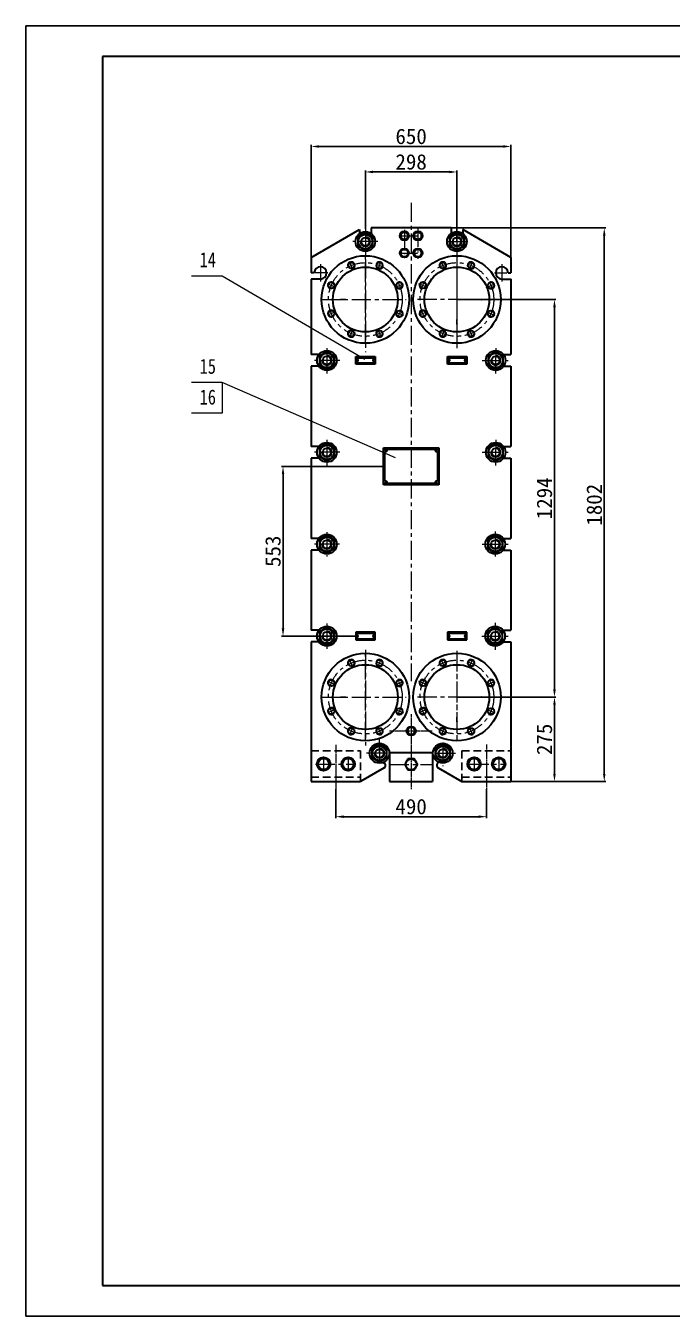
# Model space of a CAD drawing. Header units: millimetres. Extents: x 23378 to 29318, y -39781 to -35581.
# Drawn here: x 23378 to 25483, y -39781 to -35581 of the extents above; entities that cross this region are included whole.
import ezdxf

# ---------------------------------------------------------------- set-up
doc = ezdxf.new("R2010")
doc.units = ezdxf.units.MM
doc.header["$LTSCALE"] = 5
for name, pattern in [('ACAD_ISO10W100', [18.7, 12, -3, 0.7, -3]), ('CENTER', [2, 1.25, -0.25, 0.25, -0.25]), ('DASHED', [0.75, 0.5, -0.25])]:
    doc.linetypes.add(name, pattern=pattern)
doc.layers.get('Defpoints').update_dxf_attribs({"linetype": 'CONTINUOUS'})
for name, color, linetype in [('1轮廓实线层', 7, 'CONTINUOUS'), ('2细线层', 3, 'CONTINUOUS'), ('LAYER1', 1, 'CONTINUOUS'), ('图框层', 7, 'CONTINUOUS')]:
    doc.layers.add(name, color=color, linetype=linetype)
for name, color, linetype, lineweight in [('3中心线层', 1, 'CENTER', 13), ('4虚线层', 6, 'DASHED', 13), ('6文字层', 3, 'CONTINUOUS', 13), ('7标注层', 4, 'CONTINUOUS', 13), ('中心线', 1, 'ACAD_ISO10W100', 18), ('粗实线', 2, 'CONTINUOUS', 70)]:
    doc.layers.add(name, color=color, linetype=linetype, lineweight=lineweight)
doc.styles.get("Standard").update_dxf_attribs({"font": 'SIMFANG.TTF'})
doc.dimstyles.new('TH_GBDIM', dxfattribs={"dimscale": 5, "dimtxt": 4.5, "dimasz": 3.5, "dimexe": 1, "dimexo": 0, "dimgap": 1.5, "dimtad": 1, "dimtoh": 1, "dimdec": 0, "dimzin": 0, "dimdsep": 46, "dimtxsty": 'Standard', "dimcen": 2.5, "dimadec": 0, "dimazin": 0, "dimtfac": 0.714286, "dimtdec": 0, "dimtmove": 0, "dimatfit": 3, "dimfxl": 0, "dimtolj": 1, "dimtzin": 0, "dimarcsym": 0})

# ---------------------------------------------------------------- blocks, each defined once
blk = doc.blocks.new('*D177')
at = {"layer": '6文字层', "color": 0, "lineweight": -2, "ltscale": 10}
for p, q in [((24762.6, -36239), (25266.4, -36239)), ((25261.4, -36264), (25261.4, -38016)), ((24957.6, -38041), (25266.4, -38041))]:
    blk.add_line(p, q, dxfattribs=at)
at = {"layer": '6文字层', "color": 0, "lineweight": 30, "ltscale": 10}
for points in [[(25257.2, -36264), (25265.5, -36264), (25261.4, -36239)], [(25257.2, -38016), (25265.5, -38016), (25261.4, -38041)]]:
    blk.add_solid(points, dxfattribs=at)
at = {"layer": 'Defpoints', "color": 0, "lineweight": 30, "ltscale": 10}
for p in [(24762.6, -36239), (24957.6, -38041), (25261.4, -38041)]:
    blk.add_point(p, dxfattribs=at)
at = {"layer": '6文字层', "color": 0, "ltscale": 10, "insert": (25228.9, -37140), "char_height": 50, "attachment_point": 5, "rotation": 90}
blk.add_mtext('\\A1;1802', dxfattribs=at)
blk = doc.blocks.new('*D173')
at = {"layer": '6文字层', "color": 0, "lineweight": -2, "ltscale": 10}
for p, q in [((24783.4, -36472), (25104.2, -36472)), ((25099.2, -37741), (25099.2, -36497)), ((24783.4, -37766), (25104.2, -37766))]:
    blk.add_line(p, q, dxfattribs=at)
at = {"layer": '6文字层', "color": 0, "ltscale": 10}
for points in [[(25095.1, -36497), (25103.4, -36497), (25099.2, -36472)], [(25095.1, -37741), (25103.4, -37741), (25099.2, -37766)]]:
    blk.add_solid(points, dxfattribs=at)
at = {"layer": 'Defpoints', "color": 0, "ltscale": 10}
for p in [(24783.4, -36472), (25099.2, -36472), (24783.4, -37766)]:
    blk.add_point(p, dxfattribs=at)
at = {"layer": '6文字层', "color": 0, "ltscale": 10, "insert": (25066.7, -37119), "char_height": 50, "attachment_point": 5, "rotation": 90}
blk.add_mtext('\\A1;1294', dxfattribs=at)
blk = doc.blocks.new('*D178')
at = {"layer": '6文字层', "color": 0, "lineweight": -2, "ltscale": 10}
for p, q in [((24783.4, -37766), (25104.2, -37766)), ((25099.2, -38016), (25099.2, -37791)), ((24957.6, -38041), (25104.2, -38041))]:
    blk.add_line(p, q, dxfattribs=at)
at = {"layer": '6文字层', "color": 0, "ltscale": 10}
for points in [[(25095.1, -37791), (25103.4, -37791), (25099.2, -37766)], [(25095.1, -38016), (25103.4, -38016), (25099.2, -38041)]]:
    blk.add_solid(points, dxfattribs=at)
at = {"layer": 'Defpoints', "color": 0, "ltscale": 10}
for p in [(24783.4, -37766), (25099.2, -37766), (24957.6, -38041)]:
    blk.add_point(p, dxfattribs=at)
at = {"layer": '6文字层', "color": 0, "ltscale": 10, "insert": (25066.7, -37903.5), "char_height": 50, "attachment_point": 5, "rotation": 90}
blk.add_mtext('\\A1;275', dxfattribs=at)
blk = doc.blocks.new('*D179')
at = {"layer": '6文字层', "color": 0, "lineweight": -2, "ltscale": 10}
for p, q in [((24542.6, -37015.1), (24210.5, -37015.1)), ((24215.5, -37040.1), (24215.5, -37542.6)), ((24452.9, -37567.6), (24210.5, -37567.6))]:
    blk.add_line(p, q, dxfattribs=at)
at = {"layer": '6文字层', "color": 0, "ltscale": 10}
for points in [[(24211.4, -37040.1), (24219.7, -37040.1), (24215.5, -37015.1)], [(24211.4, -37542.6), (24219.7, -37542.6), (24215.5, -37567.6)]]:
    blk.add_solid(points, dxfattribs=at)
at = {"layer": 'Defpoints', "color": 0, "ltscale": 10}
for p in [(24542.6, -37015.1), (24215.5, -37567.6), (24452.9, -37567.6)]:
    blk.add_point(p, dxfattribs=at)
at = {"layer": '6文字层', "color": 0, "ltscale": 10, "insert": (24183, -37291.4), "char_height": 50, "attachment_point": 5, "rotation": 90}
blk.add_mtext('\\A1;553', dxfattribs=at)
blk = doc.blocks.new('*D174')
at = {"layer": '6文字层', "color": 0, "lineweight": -2, "ltscale": 10}
for p, q in [((24307.6, -36335), (24307.6, -35968.9)), ((24332.6, -35973.9), (24932.6, -35973.9)), ((24957.6, -36335), (24957.6, -35968.9))]:
    blk.add_line(p, q, dxfattribs=at)
at = {"layer": '6文字层', "color": 0, "lineweight": 30, "ltscale": 10}
for points in [[(24332.6, -35969.8), (24332.6, -35978.1), (24307.6, -35973.9)], [(24932.6, -35969.8), (24932.6, -35978.1), (24957.6, -35973.9)]]:
    blk.add_solid(points, dxfattribs=at)
at = {"layer": 'Defpoints', "color": 0, "lineweight": 30, "ltscale": 10}
for p in [(24957.6, -35973.9), (24307.6, -36335), (24957.6, -36335)]:
    blk.add_point(p, dxfattribs=at)
at = {"layer": '6文字层', "color": 0, "ltscale": 10, "insert": (24632.6, -35941.4), "char_height": 50, "attachment_point": 5}
blk.add_mtext('\\A1;650', dxfattribs=at)
blk = doc.blocks.new('*D175')
at = {"layer": '6文字层', "color": 0, "lineweight": -2, "ltscale": 10}
for p, q in [((24483.6, -36241.6), (24483.6, -36051.9)), ((24508.6, -36056.9), (24756.6, -36056.9)), ((24781.6, -36283.5), (24781.6, -36051.9))]:
    blk.add_line(p, q, dxfattribs=at)
at = {"layer": '6文字层', "color": 0, "ltscale": 10}
for points in [[(24508.6, -36052.7), (24508.6, -36061.1), (24483.6, -36056.9)], [(24756.6, -36052.7), (24756.6, -36061.1), (24781.6, -36056.9)]]:
    blk.add_solid(points, dxfattribs=at)
at = {"layer": 'Defpoints', "color": 0, "ltscale": 10}
for p in [(24781.6, -36056.9), (24483.6, -36241.6), (24781.6, -36283.5)]:
    blk.add_point(p, dxfattribs=at)
at = {"layer": '6文字层', "color": 0, "ltscale": 10, "insert": (24632.6, -36024.4), "char_height": 50, "attachment_point": 5}
blk.add_mtext('\\A1;298', dxfattribs=at)
blk = doc.blocks.new('*D183')
at = {"layer": '6文字层', "color": 0, "lineweight": -2, "ltscale": 10}
for p, q in [((24387.6, -38065.3), (24387.6, -38160.3)), ((24877.6, -38065.3), (24877.6, -38160.3)), ((24412.6, -38155.3), (24852.6, -38155.3))]:
    blk.add_line(p, q, dxfattribs=at)
at = {"layer": '6文字层', "color": 0, "lineweight": 30, "ltscale": 10}
for points in [[(24412.6, -38151.1), (24412.6, -38159.4), (24387.6, -38155.3)], [(24852.6, -38151.1), (24852.6, -38159.4), (24877.6, -38155.3)]]:
    blk.add_solid(points, dxfattribs=at)
at = {"layer": 'Defpoints', "color": 0, "lineweight": 30, "ltscale": 10}
for p in [(24387.6, -38065.3), (24877.6, -38065.3), (24877.6, -38155.3)]:
    blk.add_point(p, dxfattribs=at)
at = {"layer": '6文字层', "color": 0, "ltscale": 10, "insert": (24632.6, -38122.8), "char_height": 50, "attachment_point": 5}
blk.add_mtext('\\A1;490', dxfattribs=at)

msp = doc.modelspace()

# ---------------------------------------------------------------- linework, layer by layer
at = {"layer": '1轮廓实线层'}
msp.add_line((24754.9, -36666.7), (24754.9, -36661.8), dxfattribs=at)
for centre in [(24456.9, -36670.3), (24511.9, -36670.3)]:
    msp.add_circle(centre, 1.3, dxfattribs=at)
at = {"layer": '2细线层', "ltscale": 10}
for centre in [(24483.6, -36283.5), (24781.6, -36283.5), (24358.4, -36670.3), (24907.9, -36670.3), (24358.4, -36969.3), (24907.9, -36969.3), (24358.4, -37268.6), (24906.4, -37268.6), (24358.4, -37567.6), (24906, -37567.6), (24529.6, -37948.9), (24735.7, -37948.8)]:
    msp.add_arc(centre, 16, 180, 90, dxfattribs=at)
at = {"layer": '3中心线层', "lineweight": 13, "ltscale": 10}
for p, q in [((24632.6, -36157.2), (24632.6, -37714.6)), ((24483.6, -36241.6), (24483.6, -36643.4)), ((24781.6, -36270.9), (24781.6, -36630.8)), ((24483.6, -36615.3), (24483.6, -36327.8)), ((24781.6, -36326.6), (24781.6, -36611.5)), ((24337.2, -36357), (24337.2, -36413.2)), ((24928, -36357), (24928, -36413.2)), ((24339.4, -36472), (24616.5, -36472)), ((24915.8, -36472), (24651.1, -36472)), ((24483.6, -37612.5), (24483.6, -37923.2)), ((24483.6, -37909.3), (24483.6, -37621.8)), ((24781.6, -37615.2), (24781.6, -37914.2)), ((24781.6, -37620.6), (24781.6, -37905.5)), ((24339.4, -37766), (24616.5, -37766)), ((24915.8, -37766), (24651.1, -37766)), ((24347.6, -37966), (24347.6, -38003.5)), ((24427.6, -37960.4), (24427.6, -38000.7)), ((24837.6, -37966), (24837.6, -38003.5)), ((24917.6, -37960.4), (24917.6, -38000.7)), ((24321.3, -37984), (24445.2, -37984)), ((24823.4, -37984), (24935.2, -37984))]:
    msp.add_line(p, q, dxfattribs=at)
at = {"layer": '3中心线层', "ltscale": 10}
for p, q in [((24524.6, -36283.5), (24442.4, -36283.5)), ((24747.9, -36283.5), (24820.1, -36283.5)), ((24444, -36376.3), (24432.4, -36348.3)), ((24523.3, -36376.3), (24534.9, -36348.3)), ((24742, -36376.3), (24730.4, -36348.3)), ((24821.3, -36376.3), (24832.9, -36348.3)), ((24361.6, -36385.3), (24321.3, -36385.3)), ((24903.7, -36385.3), (24943.9, -36385.3)), ((24387.9, -36432.4), (24359.9, -36420.8)), ((24579.3, -36432.4), (24607.3, -36420.8)), ((24685.9, -36432.4), (24657.9, -36420.8)), ((24877.3, -36432.4), (24905.3, -36420.8)), ((24387.9, -36511.6), (24359.9, -36523.2)), ((24579.3, -36511.6), (24607.3, -36523.2)), ((24685.9, -36511.6), (24657.9, -36523.2)), ((24877.3, -36511.6), (24905.3, -36523.2)), ((24444, -36567.7), (24432.4, -36595.7)), ((24523.3, -36567.7), (24534.9, -36595.7)), ((24742, -36567.7), (24730.4, -36595.7)), ((24821.3, -36567.7), (24832.9, -36595.7)), ((24358.4, -36629.9), (24358.4, -36712.9)), ((24907.9, -36629.9), (24907.5, -36712.9)), ((24400.6, -36670.3), (24318.5, -36670.3)), ((24863.4, -36670.3), (24948.5, -36670.3)), ((24358.4, -36928.9), (24358.4, -37011.9)), ((24907.9, -36928.9), (24907.5, -37011.9)), ((24400.6, -36969.3), (24318.5, -36969.3)), ((24863.4, -36969.3), (24948.5, -36969.3)), ((24358.4, -37228.8), (24358.4, -37308.1)), ((24906.7, -37227.2), (24906.3, -37308.7)), ((24399, -37268.6), (24318.5, -37268.6)), ((24863.6, -37268.6), (24948.7, -37268.6)), ((24358.4, -37526.4), (24358.4, -37608.7)), ((24906.3, -37524.4), (24905.9, -37612.8)), ((24397.9, -37567.6), (24319.5, -37567.6)), ((24862.4, -37567.6), (24949, -37567.6)), ((24444, -37670.3), (24432.4, -37642.3)), ((24523.3, -37670.3), (24534.9, -37642.3)), ((24742, -37670.3), (24730.4, -37642.3)), ((24821.3, -37670.3), (24832.9, -37642.3)), ((24387.9, -37726.4), (24359.9, -37714.8)), ((24579.3, -37726.4), (24607.3, -37714.8)), ((24685.9, -37726.4), (24657.9, -37714.8)), ((24877.3, -37726.4), (24905.3, -37714.8)), ((24387.9, -37805.6), (24359.9, -37817.2)), ((24579.3, -37805.6), (24607.3, -37817.2)), ((24685.9, -37805.6), (24657.9, -37817.2)), ((24877.3, -37805.6), (24905.3, -37817.2)), ((24444, -37861.7), (24432.4, -37889.7)), ((24523.3, -37861.7), (24534.9, -37889.7)), ((24742, -37861.7), (24730.4, -37889.7)), ((24821.3, -37861.7), (24832.9, -37889.7)), ((24529.5, -37913.6), (24529.7, -37984.3)), ((24529.6, -37948.9), (24529.6, -37901.7)), ((24735.7, -37913.5), (24735.7, -37991.3)), ((24549.8, -37948.9), (24485.1, -37949)), ((24715.4, -37948.8), (24776.8, -37948.8)), ((24562.6, -37985.2), (24702.6, -37985.2))]:
    msp.add_line(p, q, dxfattribs=at)
at = {"layer": '3中心线层', "color": 1}
for p, q in [((24460.1, -36670.3), (24453, -36670.3)), ((24456.9, -36673.5), (24456.9, -36667.1)), ((24515.1, -36670.3), (24507.5, -36670.3)), ((24511.9, -36673.5), (24511.9, -36667.1)), ((24758.1, -36670.3), (24750.5, -36670.3)), ((24754.9, -36673.5), (24754.9, -36667.1)), ((24813.1, -36670.3), (24805.5, -36670.3)), ((24809.9, -36673.5), (24809.9, -36667.1)), ((24460.1, -37567.6), (24453, -37567.6)), ((24456.9, -37564.5), (24456.9, -37570.9)), ((24515.1, -37567.6), (24507.5, -37567.6)), ((24511.9, -37564.5), (24511.9, -37570.9)), ((24758.1, -37567.6), (24750.5, -37567.6)), ((24754.9, -37564.5), (24754.9, -37570.9)), ((24813.1, -37567.6), (24805.5, -37567.6)), ((24809.9, -37564.5), (24809.9, -37570.9))]:
    msp.add_line(p, q, dxfattribs=at)
at = {"layer": '3中心线层'}
for p, q in [((24550.5, -36961.1), (24546.8, -36961.1)), ((24548.6, -36963), (24548.6, -36959.3)), ((24714.8, -36961.1), (24718.5, -36961.1)), ((24716.6, -36963), (24716.6, -36959.3)), ((24550.5, -37069.1), (24546.8, -37069.1)), ((24548.6, -37067.3), (24548.6, -37071)), ((24714.8, -37069.1), (24718.5, -37069.1)), ((24716.6, -37067.3), (24716.6, -37071))]:
    msp.add_line(p, q, dxfattribs=at)
at = {"layer": '3中心线层', "lineweight": 13}
for p, q in [((24632.6, -37822), (24632.6, -38065.3)), ((24562.6, -37876.2), (24702.6, -37876.2)), ((24387.6, -37921.7), (24387.6, -38065.3)), ((24877.6, -37919.8), (24877.6, -38065.3))]:
    msp.add_line(p, q, dxfattribs=at)
at = {"layer": '3中心线层', "ltscale": 10}
for centre in [(24483.6, -36472), (24781.6, -36472), (24483.6, -37766), (24781.6, -37766)]:
    msp.add_circle(centre, 120, dxfattribs=at)
at = {"layer": '4虚线层', "lineweight": -3, "ltscale": 10}
for p, q in [((24307.6, -37941), (24467.7, -37941)), ((24467.6, -37941), (24467.6, -38041)), ((24797.6, -37941), (24797.6, -38041)), ((24797.6, -37941), (24957.6, -37941)), ((24307.6, -38027), (24467.7, -38027)), ((24797.6, -38027), (24957.6, -38027))]:
    msp.add_line(p, q, dxfattribs=at)
at = {"layer": '6文字层', "ltscale": 10}
for p, q in [((24017.9, -36395.6), (23917.9, -36395.6)), ((24482.2, -36666.8), (24017.9, -36395.6)), ((24017.9, -36742.2), (23917.9, -36742.2)), ((24581.4, -36987.3), (24017.9, -36742.2)), ((24017.9, -36742.2), (24017.9, -36842.2)), ((24017.9, -36842.2), (23917.9, -36842.2))]:
    msp.add_line(p, q, dxfattribs=at)
for centre, start, end in [((24437.7, -36361.1), 292.5, 205.366), ((24529.6, -36361.1), 247.5, 160.366), ((24735.7, -36361.1), 292.5, 205.366), ((24827.6, -36361.1), 247.5, 160.366), ((24372.8, -36426.1), 337.5, 250.366), ((24594.5, -36426.1), 202.5, 115.366), ((24670.8, -36426.1), 337.5, 250.366), ((24892.5, -36426.1), 202.5, 115.366), ((24372.8, -36517.9), 22.5, 295.366), ((24594.5, -36517.9), 157.5, 70.366), ((24670.8, -36517.9), 22.5, 295.366), ((24892.5, -36517.9), 157.5, 70.366), ((24437.7, -36582.9), 67.5, 340.366), ((24529.6, -36582.9), 112.5, 25.366), ((24735.7, -36582.9), 67.5, 340.366), ((24827.6, -36582.9), 112.5, 25.366), ((24437.7, -37655.1), 292.5, 205.366), ((24529.6, -37655.1), 247.5, 160.366), ((24735.7, -37655.1), 292.5, 205.366), ((24827.6, -37655.1), 247.5, 160.366), ((24372.8, -37720.1), 337.5, 250.366), ((24594.5, -37720.1), 202.5, 115.366), ((24670.8, -37720.1), 337.5, 250.366), ((24892.5, -37720.1), 202.5, 115.366), ((24372.8, -37811.9), 22.5, 295.366), ((24594.5, -37811.9), 157.5, 70.366), ((24670.8, -37811.9), 22.5, 295.366), ((24892.5, -37811.9), 157.5, 70.366), ((24437.7, -37876.9), 67.5, 340.366), ((24529.6, -37876.9), 112.5, 25.366), ((24735.7, -37876.9), 67.5, 340.366), ((24827.6, -37876.9), 112.5, 25.366)]:
    msp.add_arc(centre, 12, start, end, dxfattribs=at)
at = {"layer": '7标注层', "ltscale": 10}
for p in [(24483.6, -36283.5), (24781.6, -36283.5), (24358.4, -36670.4), (24907.9, -36670.4), (24358.4, -36969.4), (24907.9, -36969.4), (24358.4, -37268.6), (24906.4, -37268.6), (24358.4, -37567.6), (24906, -37567.6), (24529.5, -37948.9), (24735.7, -37948.8)]:
    msp.add_point(p, dxfattribs=at)
at = {"layer": 'LAYER1'}
for p, q in [((24420.1, -36472), (24402.5, -36472)), ((24846.6, -36472), (24861.1, -36472)), ((24781.6, -36537), (24781.6, -36551.5)), ((24420.1, -37766), (24402.5, -37766)), ((24846.6, -37766), (24861.1, -37766)), ((24781.6, -37831), (24781.6, -37845.5))]:
    msp.add_line(p, q, dxfattribs=at)
for p in [(24861.1, -36472), (24781.6, -36551.5), (24861.1, -37766), (24781.6, -37845.5)]:
    msp.add_point(p, dxfattribs=at)
at = {"layer": '中心线'}
for p, q in [((24654.7, -36240.6), (24654.7, -36339.3)), ((24593.4, -36264.9), (24670.5, -36264.9)), ((24610.6, -36245.7), (24610.6, -36336.9)), ((24593.4, -36320.8), (24675.6, -36320.8))]:
    msp.add_line(p, q, dxfattribs=at)
at = {"layer": '图框层', "color": 7, "ltscale": 10}
for p, q in [((29317.8, -35581.2), (23378.1, -35581.2)), ((23378.1, -35581.2), (23378.1, -39781)), ((23628.1, -39681), (25281, -39681)), ((23378.1, -39781), (29317.8, -39781))]:
    msp.add_line(p, q, dxfattribs=at)
at = {"layer": '粗实线', "lineweight": 30, "ltscale": 10}
for p, q in [((29217.8, -35681.2), (23628.1, -35681.2)), ((23628.1, -35681.2), (23628.1, -39681)), ((24307.6, -36335), (24464.6, -36244.4)), ((24464.6, -36244.4), (24464.6, -36257.8)), ((24502.6, -36239), (24502.6, -36257.8)), ((24762.6, -36239), (24502.6, -36239)), ((24762.6, -36239), (24762.6, -36257.8)), ((24800.6, -36244.4), (24800.6, -36257.8)), ((24957.6, -36335), (24800.6, -36244.4)), ((24483.6, -36255.3), (24459.2, -36269.4)), ((24459.2, -36269.4), (24459.2, -36297.6)), ((24508.1, -36269.4), (24483.6, -36255.3)), ((24508.1, -36297.6), (24508.1, -36269.4)), ((24781.6, -36255.3), (24757.2, -36269.4)), ((24757.2, -36269.4), (24757.2, -36297.6)), ((24806.1, -36269.4), (24781.6, -36255.3)), ((24806.1, -36297.6), (24806.1, -36269.4)), ((24459.2, -36297.6), (24483.6, -36311.7)), ((24483.6, -36311.7), (24508.1, -36297.6)), ((24757.2, -36297.6), (24781.6, -36311.7)), ((24781.6, -36311.7), (24806.1, -36297.6)), ((24307.6, -36335), (24307.6, -36385.3)), ((24957.6, -36335), (24957.6, -36385.3)), ((24317.2, -36385.3), (24307.6, -36385.3)), ((24307.6, -36405.3), (24307.6, -36651.3)), ((24337.2, -36405.3), (24307.6, -36405.3)), ((24928, -36405.3), (24958, -36405.3)), ((24948, -36385.3), (24957.6, -36385.3)), ((24957.6, -36405.3), (24957.6, -36651.3)), ((24332.6, -36651.3), (24307.6, -36651.3)), ((24358.4, -36642.1), (24333.9, -36656.2)), ((24333.9, -36656.2), (24333.9, -36684.5)), ((24382.8, -36656.2), (24358.4, -36642.1)), ((24382.8, -36684.5), (24382.8, -36656.2)), ((24452.9, -36657.8), (24515.9, -36657.8)), ((24452.9, -36682.8), (24452.9, -36657.8)), ((24456.9, -36661.8), (24511.9, -36661.8)), ((24456.9, -36666.7), (24456.9, -36661.8)), ((24511.9, -36661.8), (24511.9, -36666.7)), ((24515.9, -36657.8), (24515.9, -36682.8)), ((24750.9, -36682.8), (24750.9, -36657.8)), ((24750.9, -36657.8), (24813.9, -36657.8)), ((24754.9, -36661.8), (24809.9, -36661.8)), ((24809.9, -36661.8), (24809.9, -36666.7)), ((24813.9, -36657.8), (24813.9, -36682.8)), ((24907.9, -36642.1), (24883.4, -36656.2)), ((24883.4, -36656.2), (24883.4, -36684.5)), ((24932.3, -36656.2), (24907.9, -36642.1)), ((24932.3, -36684.5), (24932.3, -36656.2)), ((24933.6, -36651.3), (24957.6, -36651.3)), ((24307.6, -36689.3), (24307.6, -36950.3)), ((24332.6, -36689.3), (24307.6, -36689.3)), ((24333.9, -36684.5), (24358.4, -36698.6)), ((24358.4, -36698.6), (24382.8, -36684.5)), ((24515.9, -36682.8), (24452.9, -36682.8)), ((24456.9, -36678.8), (24456.9, -36673.9)), ((24511.9, -36678.8), (24456.9, -36678.8)), ((24511.9, -36673.9), (24511.9, -36678.8)), ((24813.9, -36682.8), (24750.9, -36682.8)), ((24754.9, -36678.8), (24754.9, -36673.9)), ((24809.9, -36678.8), (24754.9, -36678.8)), ((24809.9, -36673.9), (24809.9, -36678.8)), ((24883.4, -36684.5), (24907.9, -36698.6)), ((24907.9, -36698.6), (24932.3, -36684.5)), ((24933.6, -36689.3), (24957.6, -36689.3)), ((24957.6, -36689.3), (24957.6, -36950.3)), ((24332.6, -36950.3), (24307.6, -36950.3)), ((24358.4, -36941.1), (24333.9, -36955.2)), ((24333.9, -36955.2), (24333.9, -36983.5)), ((24382.8, -36955.2), (24358.4, -36941.1)), ((24382.8, -36983.5), (24382.8, -36955.2)), ((24542.6, -36955.1), (24722.6, -36955.1)), ((24542.6, -37075.1), (24542.6, -36955.1)), ((24722.6, -36955.1), (24722.6, -37075.1)), ((24907.9, -36941.1), (24883.4, -36955.2)), ((24883.4, -36955.2), (24883.4, -36983.5)), ((24932.3, -36955.2), (24907.9, -36941.1)), ((24932.3, -36983.5), (24932.3, -36955.2)), ((24933.6, -36950.3), (24957.6, -36950.3)), ((24307.6, -36988.3), (24307.6, -37249.6)), ((24332.6, -36988.3), (24307.6, -36988.3)), ((24333.9, -36983.5), (24358.4, -36997.6)), ((24358.4, -36997.6), (24382.8, -36983.5)), ((24546.6, -37063.5), (24546.6, -36966.8)), ((24554.3, -36959.1), (24711, -36959.1)), ((24718.6, -36966.8), (24718.6, -37063.5)), ((24883.4, -36983.5), (24907.9, -36997.6)), ((24907.9, -36997.6), (24932.3, -36983.5)), ((24933.6, -36988.3), (24957.6, -36988.3)), ((24957.6, -36988.3), (24957.6, -37249.6)), ((24722.6, -37075.1), (24542.6, -37075.1)), ((24711, -37071.1), (24554.3, -37071.1)), ((24332.7, -37249.6), (24307.6, -37249.6)), ((24358.4, -37240.4), (24334, -37254.5)), ((24382.9, -37254.5), (24358.4, -37240.4)), ((24906.4, -37240.4), (24881.9, -37254.5)), ((24930.8, -37254.5), (24906.4, -37240.4)), ((24932.1, -37249.6), (24957.6, -37249.6)), ((24307.6, -37287.6), (24307.6, -37548.6)), ((24332.7, -37287.6), (24307.6, -37287.6)), ((24334, -37254.5), (24334, -37282.8)), ((24334, -37282.8), (24358.4, -37296.9)), ((24358.4, -37296.9), (24382.9, -37282.8)), ((24382.9, -37282.8), (24382.9, -37254.5)), ((24881.9, -37254.5), (24881.9, -37282.8)), ((24881.9, -37282.8), (24906.4, -37296.9)), ((24906.4, -37296.9), (24930.8, -37282.8)), ((24930.8, -37282.8), (24930.8, -37254.5)), ((24932.1, -37287.6), (24957.6, -37287.6)), ((24957.6, -37287.6), (24957.6, -37548.6)), ((24358.4, -37539.4), (24334, -37553.5)), ((24382.9, -37553.5), (24358.4, -37539.4)), ((24906, -37539.4), (24881.5, -37553.5)), ((24930.4, -37553.5), (24906, -37539.4)), ((24332.7, -37548.6), (24307.6, -37548.6)), ((24307.6, -37586.6), (24307.6, -38041)), ((24332.7, -37586.6), (24307.6, -37586.6)), ((24334, -37553.5), (24334, -37581.8)), ((24334, -37581.8), (24358.4, -37595.9)), ((24358.4, -37595.9), (24382.9, -37581.8)), ((24382.9, -37581.8), (24382.9, -37553.5)), ((24515.9, -37555.1), (24452.9, -37555.1)), ((24452.9, -37555.1), (24452.9, -37580.1)), ((24452.9, -37580.1), (24515.9, -37580.1)), ((24511.9, -37559.1), (24456.9, -37559.1)), ((24456.9, -37559.1), (24456.9, -37564)), ((24456.9, -37571.2), (24456.9, -37576.1)), ((24456.9, -37576.1), (24511.9, -37576.1)), ((24511.9, -37564), (24511.9, -37559.1)), ((24511.9, -37576.1), (24511.9, -37571.2)), ((24515.9, -37580.1), (24515.9, -37555.1)), ((24750.9, -37555.1), (24750.9, -37580.1)), ((24813.9, -37555.1), (24750.9, -37555.1)), ((24750.9, -37580.1), (24813.9, -37580.1)), ((24754.9, -37559.1), (24754.9, -37564)), ((24809.9, -37559.1), (24754.9, -37559.1)), ((24754.9, -37571.2), (24754.9, -37576.1)), ((24754.9, -37576.1), (24809.9, -37576.1)), ((24809.9, -37564), (24809.9, -37559.1)), ((24809.9, -37576.1), (24809.9, -37571.2)), ((24813.9, -37580.1), (24813.9, -37555.1)), ((24881.5, -37553.5), (24881.5, -37581.8)), ((24881.5, -37581.8), (24906, -37595.9)), ((24906, -37595.9), (24930.4, -37581.8)), ((24930.4, -37581.8), (24930.4, -37553.5)), ((24931.7, -37548.6), (24957.6, -37548.6)), ((24931.7, -37586.6), (24957.6, -37586.6)), ((24957.6, -37586.6), (24957.6, -38041)), ((24529.6, -37920.7), (24505.1, -37934.8)), ((24554, -37934.8), (24529.6, -37920.7)), ((24735.7, -37920.6), (24711.2, -37934.7)), ((24760.1, -37934.7), (24735.7, -37920.6)), ((24505.1, -37934.8), (24505.1, -37963)), ((24505.1, -37963), (24529.6, -37977.1)), ((24529.6, -37977.1), (24554, -37963)), ((24554, -37963), (24554, -37934.8)), ((24561.3, -37945.3), (24565.9, -37947.9)), ((24562.6, -37946), (24562.6, -38041.2)), ((24607.6, -37947.8), (24565.8, -37947.8)), ((24699.3, -37947.8), (24607.6, -37947.8)), ((24703.9, -37945.2), (24699.3, -37947.8)), ((24702.6, -37945.9), (24702.6, -38041.2)), ((24711.2, -37934.7), (24711.2, -37962.9)), ((24711.2, -37962.9), (24735.7, -37977)), ((24735.7, -37977), (24760.1, -37962.9)), ((24760.1, -37962.9), (24760.1, -37934.7)), ((24544.5, -37996.7), (24467.7, -38041.2)), ((24722.9, -37978.1), (24720.8, -37979.3)), ((24720.8, -37996.6), (24797.6, -38041)), ((24307.6, -38041), (24467.7, -38041)), ((24562.6, -38041.2), (24702.6, -38041.2)), ((24797.6, -38041), (24957.6, -38041)), ((23628.1, -39681), (29217.8, -39681))]:
    msp.add_line(p, q, dxfattribs=at)
at = {"layer": '粗实线', "ltscale": 10}
msp.add_line((24542.4, -37978.2), (24544.4, -37979.4), dxfattribs=at)
at = {"layer": '粗实线', "lineweight": 30, "ltscale": 10}
for points in [[(24622.6, -36257.9), (24610.6, -36251), (24598.6, -36257.9), (24598.6, -36271.8), (24610.6, -36278.7), (24622.6, -36271.8)], [(24666.7, -36257.9), (24654.7, -36251), (24642.7, -36257.9), (24642.7, -36271.8), (24654.7, -36278.7), (24666.7, -36271.8)], [(24622.6, -36313.9), (24610.6, -36307), (24598.6, -36313.9), (24598.6, -36327.7), (24610.6, -36334.7), (24622.6, -36327.7)], [(24666.7, -36313.9), (24654.7, -36307), (24642.7, -36313.9), (24642.7, -36327.7), (24654.7, -36334.7), (24666.7, -36327.7)], [(24625.7, -37864.2), (24618.8, -37876.2), (24625.7, -37888.2), (24639.6, -37888.2), (24646.5, -37876.2), (24639.6, -37864.2)], [(24337.2, -37966), (24326.9, -37984), (24337.2, -38002), (24358, -38002), (24368.4, -37984), (24358, -37966)], [(24417.2, -37966), (24406.9, -37984), (24417.2, -38002), (24438, -38002), (24448.4, -37984), (24438, -37966)], [(24827.2, -37966), (24816.9, -37984), (24827.2, -38002), (24848, -38002), (24858.4, -37984), (24848, -37966)], [(24907.2, -37966), (24896.9, -37984), (24907.2, -38002), (24928, -38002), (24938.4, -37984), (24928, -37966)], [(24622.2, -37967.2), (24611.9, -37985.2), (24622.2, -38003.2), (24643, -38003.2), (24653.4, -37985.2), (24643, -37967.2)]]:
    msp.add_lwpolyline(points, close=True, dxfattribs=at)
for centre, radius in [((24483.6, -36283.5), 32), ((24483.6, -36283.5), 23.2), ((24483.6, -36283.5), 13.6), ((24610.6, -36264.9), 15), ((24610.6, -36264.9), 12), ((24654.7, -36264.9), 15), ((24654.7, -36264.9), 12), ((24781.6, -36283.5), 32), ((24781.6, -36283.5), 23.2), ((24781.6, -36283.5), 13.6), ((24610.6, -36320.8), 15), ((24610.6, -36320.8), 12), ((24654.7, -36320.8), 15), ((24654.7, -36320.8), 12), ((24483.6, -36472), 142.5), ((24483.6, -36472), 105.5), ((24437.7, -36361.1), 10), ((24529.6, -36361.1), 10), ((24781.6, -36472), 142.5), ((24781.6, -36472), 105.5), ((24735.7, -36361.1), 10), ((24827.6, -36361.1), 10), ((24372.8, -36426.1), 10), ((24594.5, -36426.1), 10), ((24670.8, -36426.1), 10), ((24892.5, -36426.1), 10), ((24372.8, -36517.9), 10), ((24594.5, -36517.9), 10), ((24670.8, -36517.9), 10), ((24892.5, -36517.9), 10), ((24437.7, -36582.9), 10), ((24529.6, -36582.9), 10), ((24735.7, -36582.9), 10), ((24827.6, -36582.9), 10), ((24358.4, -36670.4), 32), ((24358.4, -36670.3), 23.2), ((24358.4, -36670.3), 13.6), ((24907.9, -36670.4), 32), ((24907.9, -36670.3), 23.2), ((24907.9, -36670.3), 13.6), ((24754.9, -36670.3), 1.3), ((24809.9, -36670.3), 1.3), ((24358.4, -36969.4), 32), ((24358.4, -36969.3), 23.2), ((24358.4, -36969.3), 13.6), ((24907.9, -36969.4), 32), ((24907.9, -36969.3), 23.2), ((24907.9, -36969.3), 13.6), ((24548.6, -36961.1), 1.25), ((24716.6, -36961.1), 1.25), ((24548.6, -37069.1), 1.25), ((24716.6, -37069.1), 1.25), ((24358.4, -37268.6), 32), ((24358.4, -37268.6), 23.2), ((24906.4, -37268.6), 32), ((24906.4, -37268.6), 23.2), ((24358.4, -37268.6), 13.6), ((24906.4, -37268.6), 13.6), ((24358.4, -37567.6), 32), ((24358.4, -37567.6), 23.2), ((24906, -37567.6), 32), ((24906, -37567.6), 23.2), ((24358.4, -37567.6), 13.6), ((24456.9, -37567.7), 1.3), ((24511.9, -37567.7), 1.3), ((24754.9, -37567.7), 1.3), ((24809.9, -37567.7), 1.3), ((24906, -37567.6), 13.6), ((24483.6, -37766), 142.5), ((24781.6, -37766), 142.5), ((24483.6, -37766), 105.5), ((24437.7, -37655.1), 10), ((24529.6, -37655.1), 10), ((24781.6, -37766), 105.5), ((24735.7, -37655.1), 10), ((24827.6, -37655.1), 10), ((24372.8, -37720.1), 10), ((24594.5, -37720.1), 10), ((24670.8, -37720.1), 10), ((24892.5, -37720.1), 10), ((24372.8, -37811.9), 10), ((24594.5, -37811.9), 10), ((24670.8, -37811.9), 10), ((24892.5, -37811.9), 10), ((24437.7, -37876.9), 10), ((24529.6, -37876.9), 10), ((24632.6, -37876.2), 15), ((24632.6, -37876.2), 12), ((24735.7, -37876.9), 10), ((24827.6, -37876.9), 10), ((24529.5, -37948.9), 32), ((24735.7, -37948.8), 32), ((24347.6, -37984), 22), ((24347.6, -37984), 18), ((24427.6, -37984), 22), ((24427.6, -37984), 18), ((24529.6, -37948.9), 23.2), ((24529.6, -37948.9), 13.6), ((24735.7, -37948.8), 23.2), ((24735.7, -37948.8), 13.6), ((24837.6, -37984), 22), ((24837.6, -37984), 18), ((24917.6, -37984), 22), ((24917.6, -37984), 18), ((24632.6, -37985.2), 18)]:
    msp.add_circle(centre, radius, dxfattribs=at)
for centre, radius, start, end in [((24337.2, -36385.3), 20, 270, 180), ((24928, -36385.3), 20, 0, 270), ((24456.9, -36670.3), 3.6, 270, 90), ((24511.9, -36670.3), 3.6, 90, 270), ((24754.9, -36670.3), 3.6, 270, 90), ((24809.9, -36670.3), 3.6, 90, 270), ((24548.6, -36961.1), 6, 250.5288, 19.4712), ((24716.6, -36961.1), 6, 160.5288, 289.4712), ((24548.6, -37069.1), 6, 340.5288, 109.4712), ((24716.6, -37069.1), 6, 70.5288, 199.4712), ((24456.9, -37567.7), 3.6, 270, 90), ((24511.9, -37567.6), 3.6, 90, 270), ((24754.9, -37567.7), 3.6, 270, 90), ((24809.9, -37567.6), 3.6, 90, 270), ((24539.4, -37988.1), 10, 300.0672, 60.0672), ((24725.8, -37988), 10, 120, 240)]:
    msp.add_arc(centre, radius, start, end, dxfattribs=at)

# ---------------------------------------------------------------- texts
at = {"layer": '7标注层', "width": 0.8}
for s, p in [('14', (23943.9, -36367.2)), ('15', (23943.9, -36713.8)), ('16', (23943.9, -36813.8))]:
    msp.add_text(s, height=49, dxfattribs=at).set_placement(p)

# ---------------------------------------------------------------- dimensions: what is measured, and where the dimension line sits
at = {"layer": '6文字层', "ltscale": 10}
for base, p1, p2, picture, middle in [((24957.6, -35973.9), (24307.6, -36335), (24957.6, -36335), '*D174', (24632.6, -35941.4)), ((24781.6, -36056.9), (24483.6, -36241.6), (24781.6, -36283.5), '*D175', (24632.6, -36024.4)), ((24877.6, -38155.3), (24387.6, -38065.3), (24877.6, -38065.3), '*D183', (24632.6, -38122.8))]:
    dim = msp.add_linear_dim(base=base, p1=p1, p2=p2, dimstyle='TH_GBDIM', override={"dimtxt": 10, "dimasz": 5}, dxfattribs=at)
    dim.commit()
    dim.dimension.update_dxf_attribs({"geometry": picture, "text_midpoint": middle})
for base, p1, p2, picture, middle in [((25261.4, -38041), (24762.6, -36239), (24957.6, -38041), '*D177', (25228.9, -37140)), ((25099.2, -36472), (24783.4, -37766), (24783.4, -36472), '*D173', (25066.7, -37119)), ((25099.2, -37766), (24957.6, -38041), (24783.4, -37766), '*D178', (25066.7, -37903.5))]:
    dim = msp.add_linear_dim(base=base, p1=p1, p2=p2, angle=90, dimstyle='TH_GBDIM', override={"dimtxt": 10, "dimasz": 5}, dxfattribs=at)
    dim.commit()
    dim.dimension.update_dxf_attribs({"geometry": picture, "text_midpoint": middle})
dim = msp.add_linear_dim(base=(24215.520639, -37567.6441079), p1=(24542.6365538, -37015.1441079), p2=(24452.8564282, -37567.6441079), angle=90, dimstyle='TH_GBDIM', override={"dimtxt": 10, "dimasz": 5}, dxfattribs=at)
dim.commit()
dim.dimension.update_dxf_attribs({"geometry": '*D179', "text_midpoint": (24215.520639, -37291.3941079), "dimtype": 160})

doc.saveas('drawing.dxf')
